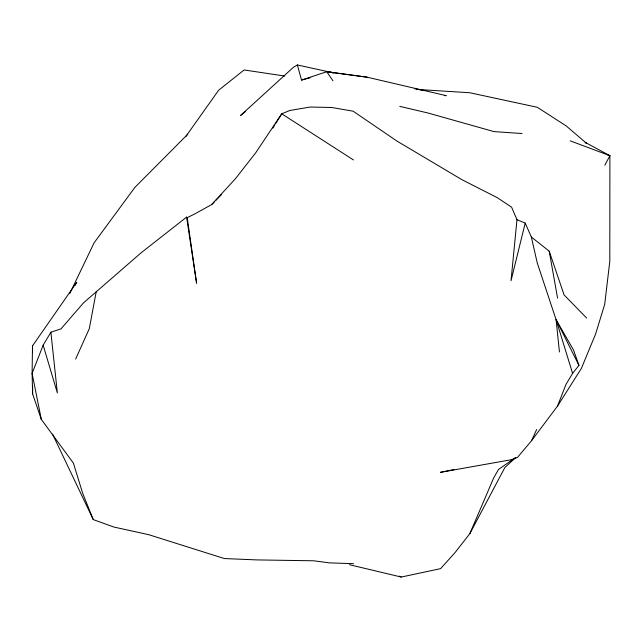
<?xml version="1.0" encoding="UTF-8"?>
<svg xmlns="http://www.w3.org/2000/svg" width="642" height="642" viewBox="0 0 642 642"><rect width="100%" height="100%" fill="white"/><g stroke="black" fill="none" stroke-linecap="round" stroke-linejoin="round"><path stroke-width="0.96" d="M586.611 143.575L585.111 142.315L609.9 155.709L609.804 261.302L604.692 304.372L595.591 334.057L581.371 368.436L557.497 406.121L531.584 440.645L517.5 457.425L511.65 459.664L440.34 472.351L453.99 469.583M74.929 285.658L76.775 282.231L32.501 345.894L32.1 373.419L32.622 393.891L41.305 419.37L73.413 463.147L82.641 493.216L93.251 519.587L113.795 527.026L148.824 534.706L224.355 558.548L256.752 559.904L313.769 560.795L329.507 562.882L353.517 563.676M516.971 219.684L511.024 280.763L525.212 223.079L516.971 219.684L511.602 207.189L497.301 197.696L461.678 179.543L396.86 141.015L353.124 111.186L331.617 107.471L310.15 107.045L289.863 110.48L281.742 113.803L255.644 152.884L235.397 178.765L211.683 204.573L194.205 214.227L187.215 217.646L186.597 217.116L141.184 252.747L83.524 302.839L61.014 328.84L50.895 332.227L43.158 345.155L32.1 373.419L41.305 419.37M96.22 291.773L89.286 328.728L75.636 359.079M557.497 406.121L566.043 384.301L572.592 373.387L578.948 365.362L573.499 349.962L556.1 319.716L537.234 262.859L531.343 237.026L525.212 223.079M349.489 564.727L401.25 577.038L440.589 568.652L455.194 552.401L469.824 533.654L493.778 477.728L498.513 469.462L514.764 458.067M531.584 440.645L536.656 429.49M69.85 293.362L94.157 242.74L134.86 187.416L187.753 134.25M469.824 533.654L504.853 467.536L515.67 457.594M604.836 165.235L609.9 155.709L570.184 140.831M272.834 128.127L274.407 125.599M275.458 123.914L281.742 113.803L353.437 159.938M185.682 136.698L218.633 90.249L244.088 69.962L284.687 76.029M211.683 204.573L214.484 201.724M215.881 200.304L221.474 194.614M245.188 111.812L240.63 115.432L293.466 67.249L297.366 64.962L333.8 72.939M297.366 64.962L301.539 80.081L326.754 71.727L367.192 77.201L446.294 95.666L444.312 95.562M301.539 80.081L310.062 77.802M416.923 89.415L469.8 92.745L537.314 107.294L566.252 125.968L586.579 143.367M522.01 133.536L493.971 131.602L427.821 112.96L399.765 106.363M367.192 77.201L326.754 71.727L332.909 80.788M414.636 88.789L422.516 90.185M608.07 155.236L609.9 155.709M330.887 72.209L332.797 72.803M399.493 576.131L401.25 577.038M531.343 237.026L549.215 251.174L564.101 294.967L586.652 318.055M559.431 351.985L556.1 319.716L578.948 365.362M52.58 434.161L93.251 519.587M556.1 319.716L572.592 373.387M43.158 345.155L57.355 392.92L50.895 332.227M549.215 251.174L557.569 298.121M186.597 217.116L196.596 283.25L187.215 217.646M32.501 345.894L32.517 351.896M32.598 385.89L32.622 393.891"/></g></svg>
